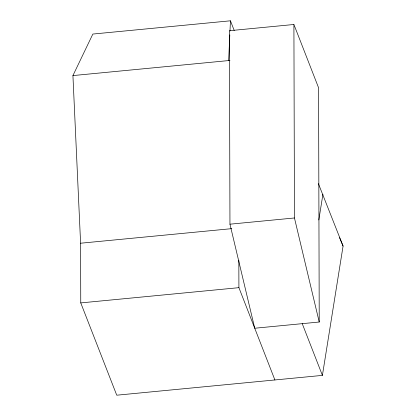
<?xml version="1.0" encoding="UTF-8"?>
<svg xmlns="http://www.w3.org/2000/svg" width="416" height="416" viewBox="0 0 416 416"><rect width="100%" height="100%" fill="white"/><g stroke="black" fill="none" stroke-linecap="round" stroke-linejoin="round"><path stroke-width="0.62" d="M228.644 60.575L229.809 34.913M229.98 31.065L230.443 20.8L92.846 34.06L72.925 75.582L80.595 243.22L80.761 302.91L116.745 395.2L322.405 375.383L343.075 246.069L318.375 183.586M318.817 219.955L322.91 194.345M293.909 24.492L229.414 30.711L229.96 224.188L254.732 328.24L319.228 322.02L318.568 87.745L293.909 24.492L294.455 217.974L319.228 322.02M72.925 75.582L229.954 60.45M229.96 224.188L294.455 217.974M80.595 243.22L231.8 228.644M80.761 302.91L238.914 287.669L274.898 379.959M339.55 237.697L343.075 246.069M230.443 20.8L234.218 30.482M302.24 323.658L322.405 375.383M238.836 260.416L238.914 287.669"/></g></svg>
